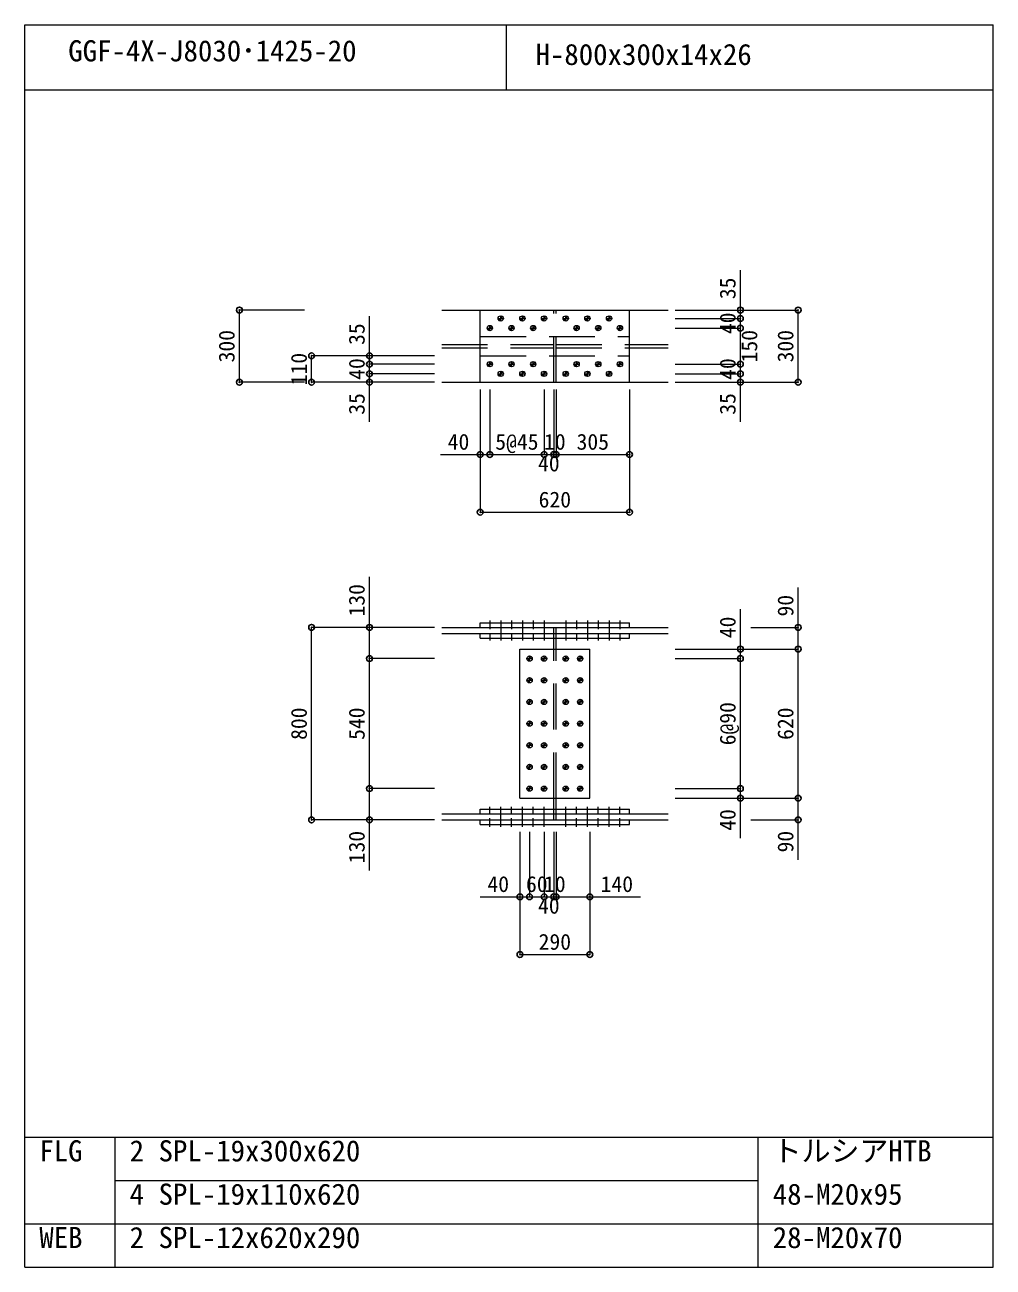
# Model space of a CAD drawing. Units: millimetres, scale not verified. Extents: x -8310 to 8310, y -4800 to 5700.
# Drawn here: x 90 to 4110, y 540 to 5700 of the extents above; entities that cross this region are included whole.
import ezdxf
from ezdxf.enums import TextEntityAlignment as Align

# ---------------------------------------------------------------- set-up
doc = ezdxf.new("R2010")
doc.units = ezdxf.units.MM
doc.header["$LTSCALE"] = 30
doc.header["$PDMODE"] = 32
doc.header["$PDSIZE"] = 24
doc.linetypes.add('DASHED1', pattern=[1.8, 1.2, -0.6])
doc.linetypes.add('USER2', pattern=[9.525, 6.35, -3.175])
doc.layers.add('0-0', color=7, linetype='Continuous')
doc.layers.add('0-2', color=7, linetype='Continuous')
for name, color, linetype, lineweight in [('0-1', 7, 'Continuous', 18), ('0-5', 7, 'Continuous', 18), ('0-6', 7, 'USER2', 18), ('0-8', 7, 'Continuous', 18), ('0-9', 7, 'Continuous', 18), ('0-A', 7, 'Continuous', 18), ('0-B', 7, 'Continuous', 18)]:
    doc.layers.add(name, color=color, linetype=linetype, lineweight=lineweight)
doc.styles.add('ＭＳ ゴシック', font='')
doc.styles.get('ＭＳ ゴシック').set_extended_font_data('MS Gothic')

msp = doc.modelspace()

# ---------------------------------------------------------------- linework, layer by layer
at = {"layer": '0-0'}
for p in [(980.5, 4515.5), (3060.5, 4515.5), (3060.5, 4480.5), (3300.5, 4515.5), (3060.5, 4440.5), (1280.5, 4325.5), (1520.5, 4325.5), (1520.5, 4290.5), (3060.5, 4290.5), (1520.5, 4250.5), (3060.5, 4250.5), (980.5, 4215.5), (1280.5, 4215.5), (1520.5, 4215.5), (3060.5, 4215.5), (3300.5, 4215.5), (1980.5, 3915.5), (2020.5, 3915.5), (2245.5, 3915.5), (2285.5, 3915.5), (2295.5, 3915.5), (2600.5, 3915.5), (1980.5, 3675.5), (2600.5, 3675.5), (1280.5, 3197.5), (1520.5, 3197.5), (3300.5, 3197.5), (3060.5, 3107.5), (3300.5, 3107.5), (1520.5, 3067.5), (3060.5, 3067.5), (1520.5, 2527.5), (3060.5, 2527.5), (3060.5, 2487.5), (3300.5, 2487.5), (1280.5, 2397.5), (1520.5, 2397.5), (3300.5, 2397.5), (2145.5, 2078.5), (2185.5, 2078.5), (2245.5, 2078.5), (2285.5, 2078.5), (2295.5, 2078.5), (2435.5, 2078.5), (2145.5, 1838.5), (2435.5, 1838.5)]:
    msp.add_point(p, dxfattribs=at)
at = {"layer": '0-1'}
for p, q in [((90, 540), (90, 5700)), ((90, 5700), (4110, 5700)), ((2090, 5430), (2090, 5700)), ((4110, 540), (4110, 5700)), ((90, 5430), (4110, 5430)), ((90, 1080), (4110, 1080)), ((465, 540), (465, 1080)), ((3135, 540), (3135, 1080)), ((465, 900), (3135, 900)), ((90, 720), (4110, 720)), ((90, 540), (4110, 540))]:
    msp.add_line(p, q, dxfattribs=at)
at = {"layer": '0-5'}
for p, q in [((1820.5, 4515.5), (2285.5, 4515.5)), ((1980.5, 4515.5), (2600.5, 4515.5)), ((1980.5, 4215.5), (1980.5, 4515.5)), ((2295.5, 4515.5), (2760.5, 4515.5)), ((1820.5, 4215.5), (2285.5, 4215.5)), ((2295.5, 4215.5), (2760.5, 4215.5)), ((1980.5, 3216.5), (2600.5, 3216.5)), ((1980.5, 3197.5), (1980.5, 3216.5)), ((1820.5, 3197.5), (2285.5, 3197.5)), ((1980.5, 3171.5), (2600.5, 3171.5)), ((1980.5, 3152.5), (1980.5, 3171.5)), ((2285.5, 3107.5), (2285.5, 3152.5)), ((2295.5, 3197.5), (2760.5, 3197.5)), ((2295.5, 3171.5), (2295.5, 3197.5)), ((2295.5, 3171.5), (2760.5, 3171.5)), ((2295.5, 3107.5), (2295.5, 3152.5)), ((2145.5, 3107.5), (2435.5, 3107.5)), ((2145.5, 2487.5), (2145.5, 3107.5)), ((2285.5, 2442.5), (2285.5, 2487.5)), ((2295.5, 2442.5), (2295.5, 2487.5)), ((1980.5, 2442.5), (2285.5, 2442.5)), ((1980.5, 2423.5), (1980.5, 2442.5)), ((2285.5, 2442.5), (2600.5, 2442.5)), ((2600.5, 2423.5), (2600.5, 2442.5)), ((1820.5, 2423.5), (2285.5, 2423.5)), ((1980.5, 2423.5), (2285.5, 2423.5)), ((1980.5, 2397.5), (2285.5, 2397.5)), ((1980.5, 2378.5), (1980.5, 2397.5)), ((1980.5, 2378.5), (2285.5, 2378.5)), ((2285.5, 2423.5), (2600.5, 2423.5)), ((2285.5, 2397.5), (2600.5, 2397.5)), ((2285.5, 2378.5), (2600.5, 2378.5)), ((2295.5, 2397.5), (2760.5, 2397.5)), ((2600.5, 2378.5), (2600.5, 2397.5))]:
    msp.add_line(p, q, dxfattribs=at)
for points in [[(1980.5, 4215.5), (2600.5, 4215.5), (2600.5, 4515.5)], [(1980.5, 3197.5), (2600.5, 3197.5), (2600.5, 3216.5)], [(1820.5, 3171.5), (2285.5, 3171.5), (2285.5, 3197.5)], [(1980.5, 3152.5), (2600.5, 3152.5), (2600.5, 3171.5)], [(2145.5, 2487.5), (2435.5, 2487.5), (2435.5, 3107.5)], [(1820.5, 2397.5), (2285.5, 2397.5), (2285.5, 2423.5)], [(2295.5, 2397.5), (2295.5, 2423.5), (2760.5, 2423.5)]]:
    msp.add_lwpolyline(points, dxfattribs=at)
at = {"layer": '0-6'}
for p, q in [((1980.5, 4515.5), (2600.5, 4515.5)), ((2285.5, 4215.5), (2285.5, 4515.5)), ((2295.5, 4215.5), (2295.5, 4515.5)), ((1980.5, 4405.5), (2600.5, 4405.5)), ((1820.5, 4372.5), (2285.5, 4372.5)), ((1820.5, 4358.5), (2285.5, 4358.5)), ((2295.5, 4372.5), (2760.5, 4372.5)), ((2295.5, 4358.5), (2760.5, 4358.5)), ((1980.5, 4325.5), (2600.5, 4325.5)), ((1980.5, 4215.5), (2600.5, 4215.5)), ((2285.5, 3152.5), (2285.5, 3171.5)), ((2295.5, 3152.5), (2295.5, 3171.5)), ((2285.5, 2487.5), (2285.5, 3107.5)), ((2295.5, 2487.5), (2295.5, 3107.5)), ((2285.5, 2423.5), (2285.5, 2442.5)), ((2295.5, 2423.5), (2295.5, 2442.5))]:
    msp.add_line(p, q, dxfattribs=at)
at = {"layer": '0-8'}
for p, q in [((2056.17, 4471.17), (2074.83, 4489.83)), ((2065.5, 4469.5), (2065.5, 4491.5)), ((2146.17, 4471.17), (2164.83, 4489.83)), ((2155.5, 4469.5), (2155.5, 4491.5)), ((2236.17, 4471.17), (2254.83, 4489.83)), ((2245.5, 4469.5), (2245.5, 4491.5)), ((2326.17, 4471.17), (2344.83, 4489.83)), ((2335.5, 4469.5), (2335.5, 4491.5)), ((2416.17, 4471.17), (2434.83, 4489.83)), ((2425.5, 4469.5), (2425.5, 4491.5)), ((2506.17, 4471.17), (2524.83, 4489.83)), ((2515.5, 4469.5), (2515.5, 4491.5)), ((2009.5, 4440.5), (2031.5, 4440.5)), ((2011.17, 4431.17), (2029.83, 4449.83)), ((2020.5, 4429.5), (2020.5, 4451.5)), ((2054.5, 4480.5), (2076.5, 4480.5)), ((2099.5, 4440.5), (2121.5, 4440.5)), ((2101.17, 4431.17), (2119.83, 4449.83)), ((2110.5, 4429.5), (2110.5, 4451.5)), ((2144.5, 4480.5), (2166.5, 4480.5)), ((2189.5, 4440.5), (2211.5, 4440.5)), ((2191.17, 4431.17), (2209.83, 4449.83)), ((2200.5, 4429.5), (2200.5, 4451.5)), ((2234.5, 4480.5), (2256.5, 4480.5)), ((2324.5, 4480.5), (2346.5, 4480.5)), ((2369.5, 4440.5), (2391.5, 4440.5)), ((2371.17, 4431.17), (2389.83, 4449.83)), ((2380.5, 4429.5), (2380.5, 4451.5)), ((2414.5, 4480.5), (2436.5, 4480.5)), ((2459.5, 4440.5), (2481.5, 4440.5)), ((2461.17, 4431.17), (2479.83, 4449.83)), ((2470.5, 4429.5), (2470.5, 4451.5)), ((2504.5, 4480.5), (2526.5, 4480.5)), ((2549.5, 4440.5), (2571.5, 4440.5)), ((2551.17, 4431.17), (2569.83, 4449.83)), ((2560.5, 4429.5), (2560.5, 4451.5)), ((2009.5, 4290.5), (2031.5, 4290.5)), ((2011.17, 4281.17), (2029.83, 4299.83)), ((2020.5, 4279.5), (2020.5, 4301.5)), ((2099.5, 4290.5), (2121.5, 4290.5)), ((2101.17, 4281.17), (2119.83, 4299.83)), ((2110.5, 4279.5), (2110.5, 4301.5)), ((2189.5, 4290.5), (2211.5, 4290.5)), ((2191.17, 4281.17), (2209.83, 4299.83)), ((2200.5, 4279.5), (2200.5, 4301.5)), ((2369.5, 4290.5), (2391.5, 4290.5)), ((2371.17, 4281.17), (2389.83, 4299.83)), ((2380.5, 4279.5), (2380.5, 4301.5)), ((2459.5, 4290.5), (2481.5, 4290.5)), ((2461.17, 4281.17), (2479.83, 4299.83)), ((2470.5, 4279.5), (2470.5, 4301.5)), ((2549.5, 4290.5), (2571.5, 4290.5)), ((2551.17, 4281.17), (2569.83, 4299.83)), ((2560.5, 4279.5), (2560.5, 4301.5)), ((2054.5, 4250.5), (2076.5, 4250.5)), ((2056.17, 4241.17), (2074.83, 4259.83)), ((2065.5, 4239.5), (2065.5, 4261.5)), ((2144.5, 4250.5), (2166.5, 4250.5)), ((2146.17, 4241.17), (2164.83, 4259.83)), ((2155.5, 4239.5), (2155.5, 4261.5)), ((2234.5, 4250.5), (2256.5, 4250.5)), ((2236.17, 4241.17), (2254.83, 4259.83)), ((2245.5, 4239.5), (2245.5, 4261.5)), ((2324.5, 4250.5), (2346.5, 4250.5)), ((2326.17, 4241.17), (2344.83, 4259.83)), ((2335.5, 4239.5), (2335.5, 4261.5)), ((2414.5, 4250.5), (2436.5, 4250.5)), ((2416.17, 4241.17), (2434.83, 4259.83)), ((2425.5, 4239.5), (2425.5, 4261.5)), ((2504.5, 4250.5), (2526.5, 4250.5)), ((2506.17, 4241.17), (2524.83, 4259.83)), ((2515.5, 4239.5), (2515.5, 4261.5)), ((2174.5, 3067.5), (2196.5, 3067.5)), ((2176.17, 3058.17), (2194.83, 3076.83)), ((2185.5, 3056.5), (2185.5, 3078.5)), ((2234.5, 3067.5), (2256.5, 3067.5)), ((2236.17, 3058.17), (2254.83, 3076.83)), ((2245.5, 3056.5), (2245.5, 3078.5)), ((2324.5, 3067.5), (2346.5, 3067.5)), ((2326.17, 3058.17), (2344.83, 3076.83)), ((2335.5, 3056.5), (2335.5, 3078.5)), ((2384.5, 3067.5), (2406.5, 3067.5)), ((2386.17, 3058.17), (2404.83, 3076.83)), ((2395.5, 3056.5), (2395.5, 3078.5)), ((2174.5, 2977.5), (2196.5, 2977.5)), ((2176.17, 2968.17), (2194.83, 2986.83)), ((2185.5, 2966.5), (2185.5, 2988.5)), ((2234.5, 2977.5), (2256.5, 2977.5)), ((2236.17, 2968.17), (2254.83, 2986.83)), ((2245.5, 2966.5), (2245.5, 2988.5)), ((2324.5, 2977.5), (2346.5, 2977.5)), ((2326.17, 2968.17), (2344.83, 2986.83)), ((2335.5, 2966.5), (2335.5, 2988.5)), ((2384.5, 2977.5), (2406.5, 2977.5)), ((2386.17, 2968.17), (2404.83, 2986.83)), ((2395.5, 2966.5), (2395.5, 2988.5)), ((2176.17, 2878.17), (2194.83, 2896.83)), ((2185.5, 2876.5), (2185.5, 2898.5)), ((2236.17, 2878.17), (2254.83, 2896.83)), ((2245.5, 2876.5), (2245.5, 2898.5)), ((2326.17, 2878.17), (2344.83, 2896.83)), ((2335.5, 2876.5), (2335.5, 2898.5)), ((2386.17, 2878.17), (2404.83, 2896.83)), ((2395.5, 2876.5), (2395.5, 2898.5)), ((2174.5, 2887.5), (2196.5, 2887.5)), ((2234.5, 2887.5), (2256.5, 2887.5)), ((2324.5, 2887.5), (2346.5, 2887.5)), ((2384.5, 2887.5), (2406.5, 2887.5)), ((2174.5, 2797.5), (2196.5, 2797.5)), ((2176.17, 2788.17), (2194.83, 2806.83)), ((2185.5, 2786.5), (2185.5, 2808.5)), ((2234.5, 2797.5), (2256.5, 2797.5)), ((2236.17, 2788.17), (2254.83, 2806.83)), ((2245.5, 2786.5), (2245.5, 2808.5)), ((2324.5, 2797.5), (2346.5, 2797.5)), ((2326.17, 2788.17), (2344.83, 2806.83)), ((2335.5, 2786.5), (2335.5, 2808.5)), ((2384.5, 2797.5), (2406.5, 2797.5)), ((2386.17, 2788.17), (2404.83, 2806.83)), ((2395.5, 2786.5), (2395.5, 2808.5)), ((2174.5, 2707.5), (2196.5, 2707.5)), ((2176.17, 2698.17), (2194.83, 2716.83)), ((2185.5, 2696.5), (2185.5, 2718.5)), ((2234.5, 2707.5), (2256.5, 2707.5)), ((2236.17, 2698.17), (2254.83, 2716.83)), ((2245.5, 2696.5), (2245.5, 2718.5)), ((2324.5, 2707.5), (2346.5, 2707.5)), ((2326.17, 2698.17), (2344.83, 2716.83)), ((2335.5, 2696.5), (2335.5, 2718.5)), ((2384.5, 2707.5), (2406.5, 2707.5)), ((2386.17, 2698.17), (2404.83, 2716.83)), ((2395.5, 2696.5), (2395.5, 2718.5)), ((2174.5, 2617.5), (2196.5, 2617.5)), ((2176.17, 2608.17), (2194.83, 2626.83)), ((2185.5, 2606.5), (2185.5, 2628.5)), ((2234.5, 2617.5), (2256.5, 2617.5)), ((2236.17, 2608.17), (2254.83, 2626.83)), ((2245.5, 2606.5), (2245.5, 2628.5)), ((2324.5, 2617.5), (2346.5, 2617.5)), ((2326.17, 2608.17), (2344.83, 2626.83)), ((2335.5, 2606.5), (2335.5, 2628.5)), ((2384.5, 2617.5), (2406.5, 2617.5)), ((2386.17, 2608.17), (2404.83, 2626.83)), ((2395.5, 2606.5), (2395.5, 2628.5)), ((2176.17, 2518.17), (2194.83, 2536.83)), ((2185.5, 2516.5), (2185.5, 2538.5)), ((2236.17, 2518.17), (2254.83, 2536.83)), ((2245.5, 2516.5), (2245.5, 2538.5)), ((2326.17, 2518.17), (2344.83, 2536.83)), ((2335.5, 2516.5), (2335.5, 2538.5)), ((2386.17, 2518.17), (2404.83, 2536.83)), ((2395.5, 2516.5), (2395.5, 2538.5)), ((2174.5, 2527.5), (2196.5, 2527.5)), ((2234.5, 2527.5), (2256.5, 2527.5)), ((2324.5, 2527.5), (2346.5, 2527.5)), ((2384.5, 2527.5), (2406.5, 2527.5))]:
    msp.add_line(p, q, dxfattribs=at)
at = {"layer": '0-9', "linetype": 'DASHED1'}
for p, q in [((2020.5, 3226.5), (2020.5, 3142.5)), ((2110.5, 3226.5), (2110.5, 3142.5)), ((2200.5, 3226.5), (2200.5, 3142.5)), ((2380.5, 3226.5), (2380.5, 3142.5)), ((2470.5, 3226.5), (2470.5, 3142.5)), ((2560.5, 3226.5), (2560.5, 3142.5)), ((2020.5, 2368.5), (2020.5, 2452.5)), ((2110.5, 2368.5), (2110.5, 2452.5)), ((2200.5, 2368.5), (2200.5, 2452.5)), ((2380.5, 2368.5), (2380.5, 2452.5)), ((2470.5, 2368.5), (2470.5, 2452.5)), ((2560.5, 2368.5), (2560.5, 2452.5))]:
    msp.add_line(p, q, dxfattribs=at)
at = {"layer": '0-9'}
for p, q in [((2065.5, 3226.5), (2065.5, 3142.5)), ((2155.5, 3226.5), (2155.5, 3142.5)), ((2245.5, 3226.5), (2245.5, 3142.5)), ((2335.5, 3226.5), (2335.5, 3142.5)), ((2425.5, 3226.5), (2425.5, 3142.5)), ((2515.5, 3226.5), (2515.5, 3142.5)), ((2065.5, 2368.5), (2065.5, 2452.5)), ((2155.5, 2368.5), (2155.5, 2452.5)), ((2245.5, 2368.5), (2245.5, 2452.5)), ((2335.5, 2368.5), (2335.5, 2452.5)), ((2425.5, 2368.5), (2425.5, 2452.5)), ((2515.5, 2368.5), (2515.5, 2452.5))]:
    msp.add_line(p, q, dxfattribs=at)
at = {"layer": '0-A'}
for p, q in [((1250.5, 4515.5), (980.5, 4515.5)), ((2790.5, 4515.5), (3060.5, 4515.5)), ((2790.5, 4515.5), (3300.5, 4515.5)), ((2790.5, 4480.5), (3060.5, 4480.5)), ((2790.5, 4440.5), (3060.5, 4440.5)), ((1790.5, 4325.5), (1280.5, 4325.5)), ((1790.5, 4325.5), (1520.5, 4325.5)), ((1790.5, 4290.5), (1520.5, 4290.5)), ((2790.5, 4290.5), (3060.5, 4290.5)), ((1790.5, 4250.5), (1520.5, 4250.5)), ((1520.5, 4050.5), (1520.5, 4250.5)), ((2790.5, 4250.5), (3060.5, 4250.5)), ((3060.5, 4050.5), (3060.5, 4250.5)), ((1790.5, 4215.5), (1520.5, 4215.5)), ((1980.5, 4185.5), (1980.5, 3915.5)), ((1980.5, 4185.5), (1980.5, 3675.5)), ((2020.5, 4185.5), (2020.5, 3915.5)), ((2020.5, 4185.5), (2020.5, 3915.5)), ((2245.5, 4185.5), (2245.5, 3915.5)), ((2245.5, 4185.5), (2245.5, 3915.5)), ((2285.5, 4185.5), (2285.5, 3915.5)), ((2285.5, 4185.5), (2285.5, 3915.5)), ((2295.5, 4185.5), (2295.5, 3915.5)), ((2295.5, 4185.5), (2295.5, 3915.5)), ((2600.5, 4185.5), (2600.5, 3915.5)), ((2600.5, 4185.5), (2600.5, 3675.5)), ((2790.5, 4215.5), (3060.5, 4215.5)), ((1815.5, 3915.5), (2020.5, 3915.5)), ((2020.5, 3915.5), (2245.5, 3915.5)), ((2245.5, 3915.5), (2285.5, 3915.5)), ((2285.5, 3915.5), (2295.5, 3915.5)), ((2295.5, 3915.5), (2600.5, 3915.5)), ((1980.5, 3675.5), (2600.5, 3675.5)), ((1790.5, 3197.5), (1280.5, 3197.5)), ((1790.5, 3197.5), (1520.5, 3197.5)), ((3103.92, 3197.5), (3300.5, 3197.5)), ((2790.5, 3107.5), (3060.5, 3107.5)), ((2790.5, 3107.5), (3300.5, 3107.5)), ((1790.5, 3067.5), (1520.5, 3067.5)), ((2790.5, 3067.5), (3060.5, 3067.5)), ((1790.5, 2527.5), (1520.5, 2527.5)), ((1520.5, 2187.5), (1520.5, 2527.5)), ((2790.5, 2527.5), (3060.5, 2527.5)), ((2790.5, 2487.5), (3060.5, 2487.5)), ((2790.5, 2487.5), (3300.5, 2487.5)), ((3060.5, 2322.5), (3060.5, 2527.5)), ((3300.5, 2232.5), (3300.5, 2487.5)), ((1790.5, 2397.5), (1520.5, 2397.5)), ((3103.92, 2397.5), (3300.5, 2397.5)), ((2145.5, 2348.5), (2145.5, 2078.5)), ((2145.5, 2348.5), (2145.5, 1838.5)), ((2185.5, 2348.5), (2185.5, 2078.5)), ((2185.5, 2348.5), (2185.5, 2078.5)), ((2245.5, 2348.5), (2245.5, 2078.5)), ((2245.5, 2348.5), (2245.5, 2078.5)), ((2285.5, 2348.5), (2285.5, 2078.5)), ((2285.5, 2348.5), (2285.5, 2078.5)), ((2295.5, 2348.5), (2295.5, 2078.5)), ((2295.5, 2348.5), (2295.5, 2078.5)), ((2435.5, 2348.5), (2435.5, 2078.5)), ((2435.5, 2348.5), (2435.5, 1838.5)), ((1980.5, 2078.5), (2185.5, 2078.5)), ((2185.5, 2078.5), (2245.5, 2078.5)), ((2245.5, 2078.5), (2285.5, 2078.5)), ((2285.5, 2078.5), (2295.5, 2078.5)), ((2295.5, 2078.5), (2645.5, 2078.5)), ((2145.5, 1838.5), (2435.5, 1838.5))]:
    msp.add_line(p, q, dxfattribs=at)
for points in [[(2790.5, 4480.5), (3060.5, 4480.5), (3060.5, 4680.5)], [(1250.5, 4215.5), (980.5, 4215.5), (980.5, 4515.5)], [(1790.5, 4290.5), (1520.5, 4290.5), (1520.5, 4490.5)], [(2790.5, 4215.5), (3300.5, 4215.5), (3300.5, 4515.5)], [(2790.5, 4440.5), (3060.5, 4440.5), (3060.5, 4480.5)], [(2790.5, 4290.5), (3060.5, 4290.5), (3060.5, 4440.5)], [(1790.5, 4215.5), (1280.5, 4215.5), (1280.5, 4325.5)], [(1790.5, 4250.5), (1520.5, 4250.5), (1520.5, 4290.5)], [(2790.5, 4250.5), (3060.5, 4250.5), (3060.5, 4290.5)], [(1790.5, 3067.5), (1520.5, 3067.5), (1520.5, 3407.5)], [(2790.5, 3107.5), (3300.5, 3107.5), (3300.5, 3362.5)], [(2790.5, 3067.5), (3060.5, 3067.5), (3060.5, 3272.5)], [(1790.5, 2397.5), (1280.5, 2397.5), (1280.5, 3197.5)], [(2790.5, 2487.5), (3300.5, 2487.5), (3300.5, 3107.5)], [(1790.5, 2527.5), (1520.5, 2527.5), (1520.5, 3067.5)], [(2790.5, 2527.5), (3060.5, 2527.5), (3060.5, 3067.5)]]:
    msp.add_lwpolyline(points, dxfattribs=at)
at = {"layer": '0-B'}
for centre in [(2065.5, 4480.5), (2155.5, 4480.5), (2245.5, 4480.5), (2335.5, 4480.5), (2425.5, 4480.5), (2515.5, 4480.5), (2020.5, 4440.5), (2110.5, 4440.5), (2200.5, 4440.5), (2380.5, 4440.5), (2470.5, 4440.5), (2560.5, 4440.5), (2020.5, 4290.5), (2110.5, 4290.5), (2200.5, 4290.5), (2380.5, 4290.5), (2470.5, 4290.5), (2560.5, 4290.5), (2065.5, 4250.5), (2155.5, 4250.5), (2245.5, 4250.5), (2335.5, 4250.5), (2425.5, 4250.5), (2515.5, 4250.5), (2185.5, 3067.5), (2245.5, 3067.5), (2335.5, 3067.5), (2395.5, 3067.5), (2185.5, 2977.5), (2245.5, 2977.5), (2335.5, 2977.5), (2395.5, 2977.5), (2185.5, 2887.5), (2245.5, 2887.5), (2335.5, 2887.5), (2395.5, 2887.5), (2185.5, 2797.5), (2245.5, 2797.5), (2335.5, 2797.5), (2395.5, 2797.5), (2185.5, 2707.5), (2245.5, 2707.5), (2335.5, 2707.5), (2395.5, 2707.5), (2185.5, 2617.5), (2245.5, 2617.5), (2335.5, 2617.5), (2395.5, 2617.5), (2185.5, 2527.5), (2245.5, 2527.5), (2335.5, 2527.5), (2395.5, 2527.5)]:
    msp.add_circle(centre, 11, dxfattribs=at)

# ---------------------------------------------------------------- texts
at = {"layer": '0-2', "style": 'ＭＳ ゴシック'}
for s, p in [('GGF-4X-J8030･1425-20', (270, 5521.8)), ('H-800x300x14x26', (2210, 5506.8)), ('FLG', (150, 952.8)), ('2', (525, 952.8)), ('SPL-19x300x620', (645, 952.8)), ('トルシアHTB', (3195, 952.8)), ('4', (525, 772.8)), ('SPL-19x110x620', (645, 772.8)), ('48-M20x95', (3195, 772.8)), ('WEB', (150, 592.8)), ('2', (525, 592.8)), ('SPL-12x620x290', (645, 592.8)), ('28-M20x70', (3195, 592.8))]:
    msp.add_text(s, height=87.98, dxfattribs=at).set_placement(p, align=Align.BOTTOM_LEFT)
at = {"layer": '0-A', "style": 'ＭＳ ゴシック'}
for s, p in [('35', (3060.5, 4560.5)), ('40', (3060.5, 4415.5)), ('35', (1520.5, 4370.5)), ('300', (980.5, 4298)), ('150', (3150.5, 4298)), ('300', (3300.5, 4298)), ('110', (1280.5, 4203)), ('40', (1520.5, 4225.5)), ('40', (3060.5, 4225.5)), ('35', (1520.5, 4080.5)), ('35', (3060.5, 4080.5)), ('130', (1520.5, 3242.5)), ('90', (3300.5, 3242.5)), ('40', (3060.5, 3152.5)), ('800', (1280.5, 2730)), ('540', (1520.5, 2730)), ('6@90', (3060.5, 2707.5)), ('620', (3300.5, 2730)), ('40', (3060.5, 2352.5)), ('130', (1520.5, 2217.5)), ('90', (3300.5, 2262.5))]:
    msp.add_text(s, height=65.98, rotation=90, dxfattribs=at).set_placement(p, align=Align.BOTTOM_LEFT)
for s, p in [('40', (1845.5, 3915.5)), ('5@45', (2043, 3915.5)), ('10', (2245.5, 3915.5)), ('305', (2380.5, 3915.5)), ('40', (2220.5, 3825.5)), ('620', (2223, 3675.5)), ('40', (2010.5, 2078.5)), ('60', (2170.5, 2078.5)), ('10', (2245.5, 2078.5)), ('140', (2480.5, 2078.5)), ('40', (2220.5, 1988.5)), ('290', (2223, 1838.5))]:
    msp.add_text(s, height=65.98, dxfattribs=at).set_placement(p, align=Align.BOTTOM_LEFT)

doc.saveas('drawing.dxf')
